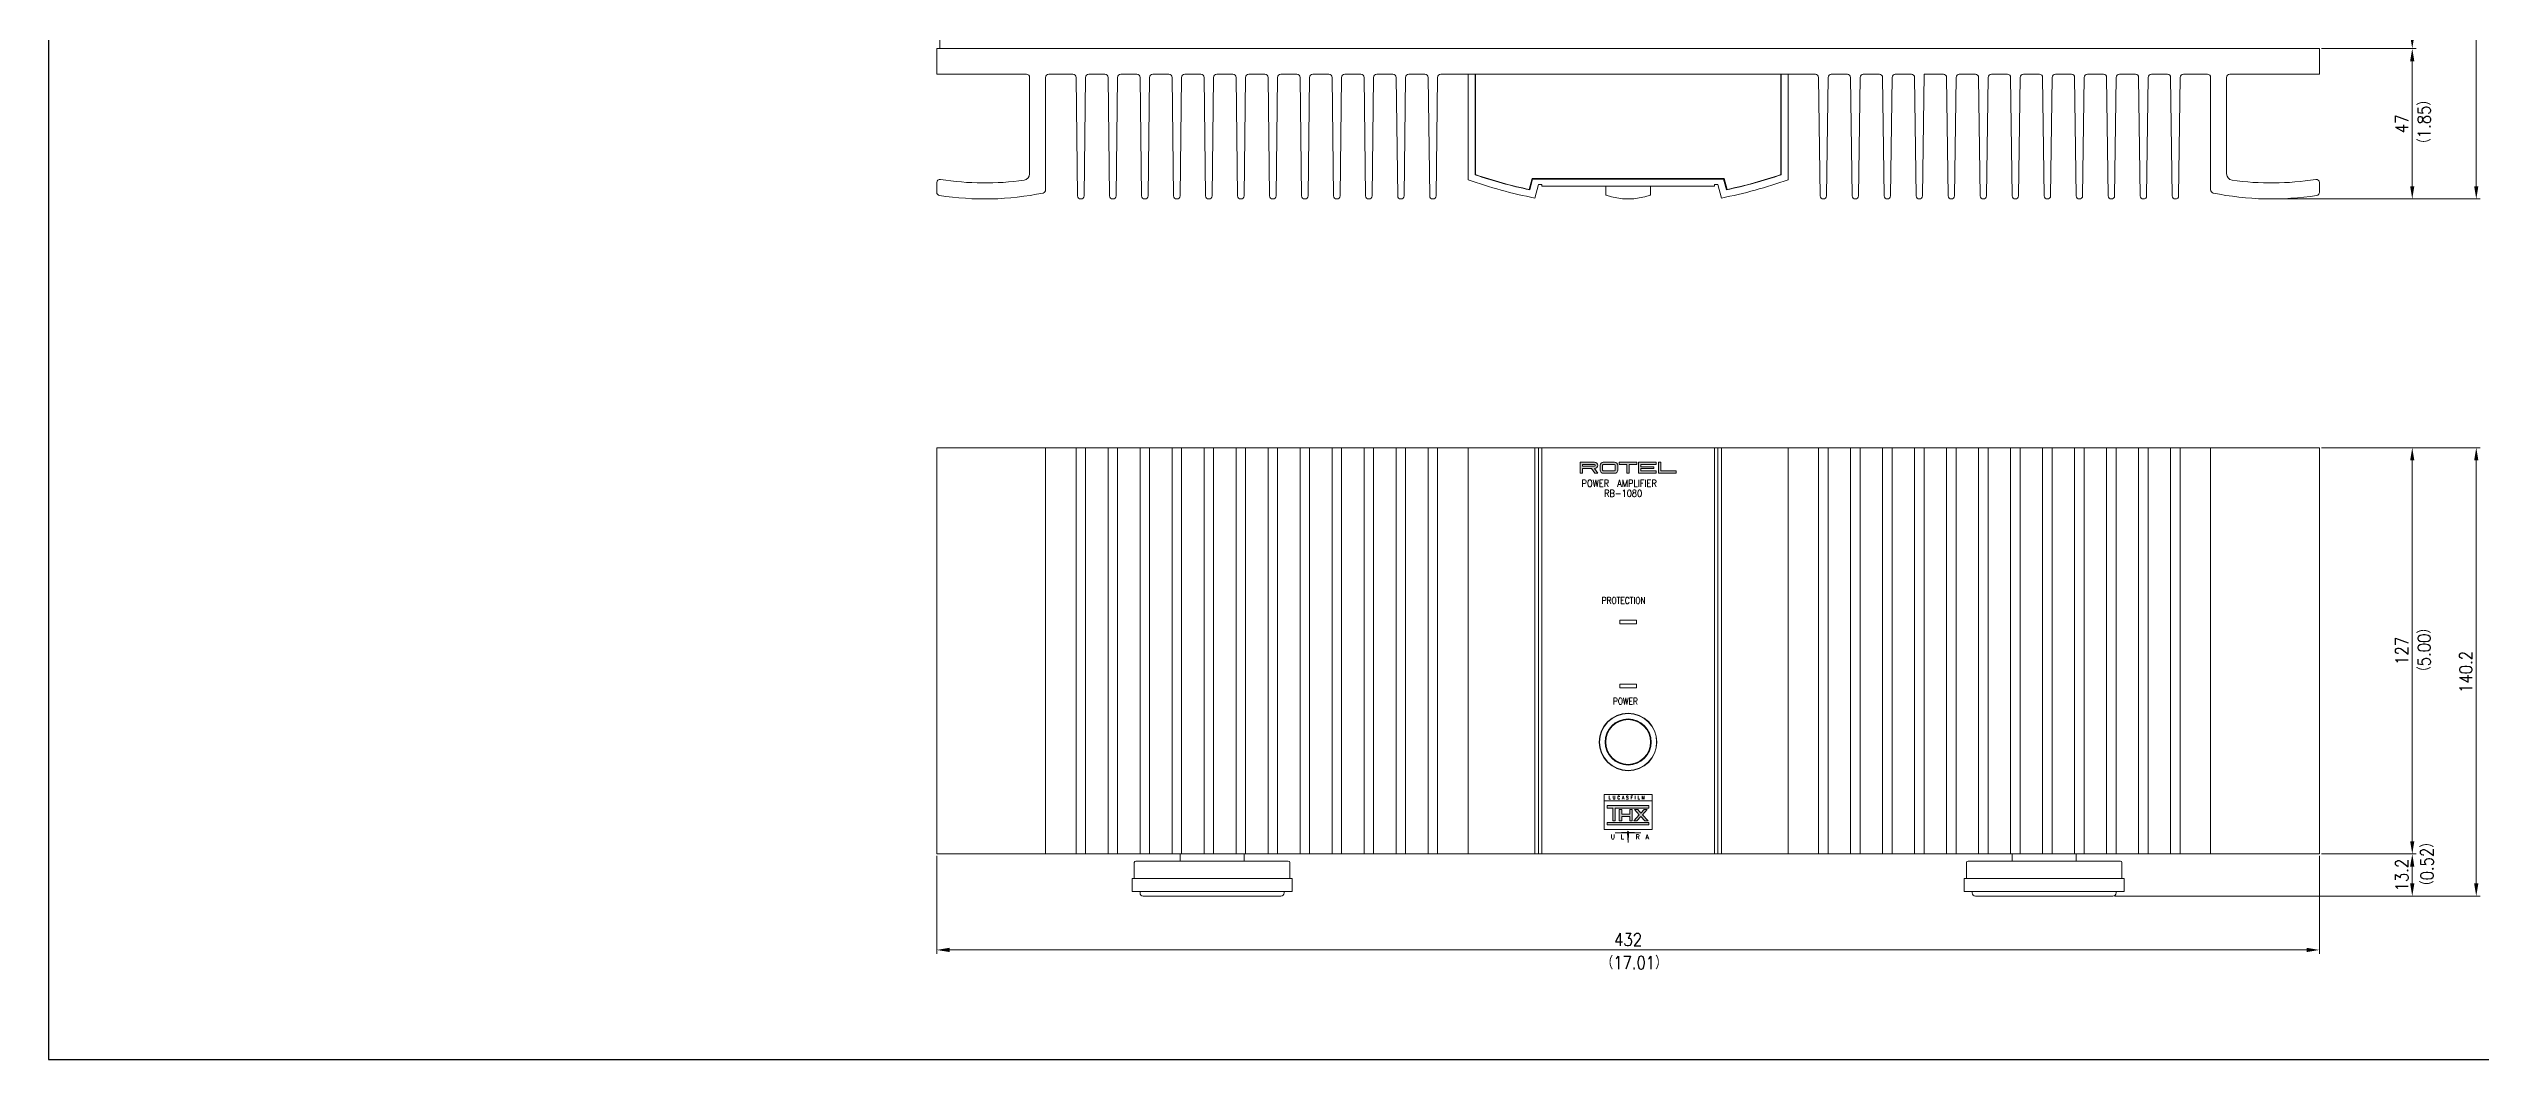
# Model space of a CAD drawing. Header units: millimetres. Extents: x 0 to 1200, y 0 to 900.
# Drawn here: x 0 to 760, y 0 to 316 of the extents above; entities that cross this region are included whole.
import ezdxf

# ---------------------------------------------------------------- set-up
doc = ezdxf.new("R2010")
doc.units = ezdxf.units.MM
for name, color, linetype, lineweight in [('Center', 1, 'Continuous', 9), ('Foot', 2, 'Continuous', 13), ('Hs Panel', 6, 'Continuous', 15), ('Knob', 254, 'Continuous', 13), ('Power Ring', 181, 'Continuous', 13), ('Sub Panel', 3, 'Continuous', 15), ('Sub Panel Ch.', 41, 'Continuous', 9), ('Title', 7, 'Continuous', 15), ('Upper Cover', 7, 'Continuous', 15)]:
    doc.layers.add(name, color=color, linetype=linetype, lineweight=lineweight)
doc.styles.get("Standard").update_dxf_attribs({"font": 'romans.shx', "width": 0.85, "height": 4, "bigfont": 'bigfont.shx'})
doc.dimstyles.get("Standard").update_dxf_attribs({"dimtxt": 2.5, "dimasz": 4, "dimexe": 1.25, "dimexo": 0.625, "dimgap": 1.25, "dimtad": 1, "dimdsep": 46, "dimtxsty": 'Standard', "dimcen": 0, "dimclrd": 1, "dimclre": 1, "dimclrt": 7, "dimadec": 0, "dimazin": 0, "dimtfac": 1, "dimtmove": 0, "dimatfit": 3, "dimfxl": 0, "dimtolj": 1, "dimtzin": 0, "dimlwd": -1, "dimlwe": -1, "dimarcsym": 0})

# ---------------------------------------------------------------- blocks, each defined once
blk = doc.blocks.new('*D1')
at = {"layer": 'Center', "color": 1}
for p, q in [((710.12, 315.96), (739.75, 315.96)), ((738.5, 272.96), (738.5, 311.96)), ((695.12, 268.96), (739.75, 268.96))]:
    blk.add_line(p, q, dxfattribs=at)
for points in [[(737.83, 311.96), (739.16, 311.96), (738.5, 315.96)], [(737.83, 272.96), (739.16, 272.96), (738.5, 268.96)]]:
    blk.add_solid(points, dxfattribs=at)
at = {"layer": 'Defpoints', "color": 0}
for p in [(709.5, 315.96), (738.5, 315.96), (694.5, 268.96)]:
    blk.add_point(p, dxfattribs=at)
at = {"layer": 'Center', "color": 7, "insert": (735.25, 292.46), "char_height": 4, "attachment_point": 5, "rotation": 90}
blk.add_mtext('\\A1;47', dxfattribs=at)
blk = doc.blocks.new('*D2')
at = {"layer": 'Center', "color": 1}
for p, q in [((708.12, 648.96), (739.75, 648.96)), ((738.5, 319.96), (738.5, 644.96)), ((710.12, 315.96), (739.75, 315.96))]:
    blk.add_line(p, q, dxfattribs=at)
for points in [[(737.83, 644.96), (739.16, 644.96), (738.5, 648.96)], [(737.83, 319.96), (739.16, 319.96), (738.5, 315.96)]]:
    blk.add_solid(points, dxfattribs=at)
at = {"layer": 'Defpoints', "color": 0}
for p in [(707.5, 648.96), (738.5, 648.96), (709.5, 315.96)]:
    blk.add_point(p, dxfattribs=at)
at = {"layer": 'Center', "color": 7, "insert": (735.25, 482.46), "char_height": 4, "attachment_point": 5, "rotation": 90}
blk.add_mtext('\\A1;333', dxfattribs=at)
blk = doc.blocks.new('*D4')
at = {"layer": 'Center', "color": 1}
for p, q in [((570.25, 675.46), (759.75, 675.46)), ((758.5, 272.96), (758.5, 671.46)), ((695.75, 268.96), (759.75, 268.96))]:
    blk.add_line(p, q, dxfattribs=at)
for points in [[(757.83, 671.46), (759.16, 671.46), (758.5, 675.46)], [(757.83, 272.96), (759.16, 272.96), (758.5, 268.96)]]:
    blk.add_solid(points, dxfattribs=at)
at = {"layer": 'Defpoints', "color": 0}
for p in [(569.62, 675.46), (758.5, 675.46), (695.12, 268.96)]:
    blk.add_point(p, dxfattribs=at)
at = {"layer": 'Center', "color": 7, "insert": (755.25, 472.21), "char_height": 4, "attachment_point": 5, "rotation": 90}
blk.add_mtext('\\A1;406.5', dxfattribs=at)
blk = doc.blocks.new('*D5')
at = {"layer": 'Center', "color": 1}
for p, q in [((710.12, 64.21), (739.75, 64.21)), ((738.5, 60.21), (738.5, 55.01)), ((645.62, 51.01), (739.75, 51.01))]:
    blk.add_line(p, q, dxfattribs=at)
for points in [[(737.83, 60.21), (739.16, 60.21), (738.5, 64.21)], [(737.83, 55.01), (739.16, 55.01), (738.5, 51.01)]]:
    blk.add_solid(points, dxfattribs=at)
at = {"layer": 'Defpoints', "color": 0}
for p in [(709.5, 64.21), (645, 51.01), (738.5, 51.01)]:
    blk.add_point(p, dxfattribs=at)
at = {"layer": 'Center', "color": 7, "insert": (735.25, 57.61), "char_height": 4, "attachment_point": 5, "rotation": 90}
blk.add_mtext('\\A1;13.2', dxfattribs=at)
blk = doc.blocks.new('*D6')
at = {"layer": 'Center', "color": 1}
for p, q in [((710.12, 191.21), (739.75, 191.21)), ((738.5, 68.21), (738.5, 187.21)), ((710.12, 64.21), (739.75, 64.21))]:
    blk.add_line(p, q, dxfattribs=at)
for points in [[(737.83, 187.21), (739.16, 187.21), (738.5, 191.21)], [(737.83, 68.21), (739.16, 68.21), (738.5, 64.21)]]:
    blk.add_solid(points, dxfattribs=at)
at = {"layer": 'Defpoints', "color": 0}
for p in [(709.5, 191.21), (738.5, 191.21), (709.5, 64.21)]:
    blk.add_point(p, dxfattribs=at)
at = {"layer": 'Center', "color": 7, "insert": (735.25, 127.71), "char_height": 4, "attachment_point": 5, "rotation": 90}
blk.add_mtext('\\A1;127', dxfattribs=at)
blk = doc.blocks.new('*D7')
at = {"layer": 'Center', "color": 1}
for p, q in [((710.75, 191.21), (759.75, 191.21)), ((758.5, 55.01), (758.5, 187.21)), ((646.25, 51.01), (759.75, 51.01))]:
    blk.add_line(p, q, dxfattribs=at)
for points in [[(757.83, 187.21), (759.16, 187.21), (758.5, 191.21)], [(757.83, 55.01), (759.16, 55.01), (758.5, 51.01)]]:
    blk.add_solid(points, dxfattribs=at)
at = {"layer": 'Defpoints', "color": 0}
for p in [(710.12, 191.21), (758.5, 191.21), (645.62, 51.01)]:
    blk.add_point(p, dxfattribs=at)
at = {"layer": 'Center', "color": 7, "insert": (755.25, 121.11), "char_height": 4, "attachment_point": 5, "rotation": 90}
blk.add_mtext('\\A1;140.2', dxfattribs=at)
blk = doc.blocks.new('*D8')
at = {"layer": 'Center', "color": 1}
for p, q in [((277.5, 63.59), (277.5, 32.96)), ((709.5, 63.59), (709.5, 32.96)), ((281.5, 34.21), (705.5, 34.21))]:
    blk.add_line(p, q, dxfattribs=at)
for points in [[(281.5, 34.88), (281.5, 33.55), (277.5, 34.21)], [(705.5, 34.88), (705.5, 33.55), (709.5, 34.21)]]:
    blk.add_solid(points, dxfattribs=at)
at = {"layer": 'Defpoints', "color": 0}
for p in [(277.5, 64.21), (709.5, 64.21), (709.5, 34.21)]:
    blk.add_point(p, dxfattribs=at)
at = {"layer": 'Center', "color": 7, "insert": (493.5, 37.46), "char_height": 4, "attachment_point": 5}
blk.add_mtext('\\A1;432', dxfattribs=at)

msp = doc.modelspace()

# ---------------------------------------------------------------- hatches: boundary and pattern name
at = {"layer": 'Title', "linetype": 'Continuous'}
h = msp.add_hatch(color=256, dxfattribs=at)
h.paths.add_polyline_path([(482.998, 186.712), (478.498, 186.712), (478.498, 183.212), (479.248, 183.212), (479.248, 184.712), (482.097, 184.712), (483.097, 183.212), (483.998, 183.212), (482.998, 184.712, 1)])
h.paths.add_polyline_path([(479.248, 185.462), (479.248, 185.962), (482.998, 185.962, -1), (482.998, 185.462)], flags=16)
h.paths.add_polyline_path([(490.248, 184.212), (490.248, 185.712, 0.4142136), (489.248, 186.712), (485.748, 186.712, 0.4142136), (484.748, 185.712), (484.748, 184.212, 0.4142136), (485.748, 183.212), (489.248, 183.212, 0.4142136)])
h.paths.add_polyline_path([(485.748, 183.962, -0.4142136), (485.498, 184.212), (485.498, 185.712, -0.4142136), (485.748, 185.962), (489.248, 185.962, -0.4142136), (489.498, 185.712), (489.498, 184.212, -0.4142136), (489.248, 183.962)], flags=16)
h.paths.add_polyline_path([(493.873, 185.962), (496.248, 185.962), (496.248, 186.712), (490.748, 186.712), (490.748, 185.962), (493.123, 185.962), (493.123, 183.212), (493.873, 183.212)])
h.paths.add_polyline_path([(502.248, 183.962), (497.498, 183.962), (497.498, 184.712), (501.498, 184.712), (501.498, 185.212), (497.498, 185.212), (497.498, 185.962), (502.248, 185.962), (502.248, 186.712), (496.748, 186.712), (496.748, 183.212), (502.248, 183.212)])
h.paths.add_polyline_path([(508.498, 183.962), (503.748, 183.962), (503.748, 186.712), (502.998, 186.712), (502.998, 183.212), (508.498, 183.212)])
at = {"layer": 'Title'}
h = msp.add_hatch(color=256, dxfattribs=at)
h.paths.add_polyline_path([(499.998, 78.579), (499.998, 79.329), (486.998, 79.329), (486.998, 78.579), (488.748, 78.579), (488.748, 74.579), (489.498, 74.579), (489.498, 78.579)])
h.paths.add_polyline_path([(490.748, 74.579), (491.498, 74.579), (491.498, 75.954), (493.998, 75.954), (493.998, 74.579), (494.748, 74.579), (494.748, 78.079), (493.998, 78.079), (493.998, 76.704), (491.498, 76.704), (491.498, 78.079), (490.748, 78.079)])
h.paths.add_polyline_path([(497.998, 76.464), (499.498, 78.079), (498.498, 78.079), (497.498, 77.002), (496.498, 78.079), (495.498, 78.079), (496.998, 76.464), (495.248, 74.579), (496.248, 74.579), (497.498, 75.925), (498.748, 74.579), (499.748, 74.579)])
h.paths.add_polyline_path([(499.998, 73.329), (499.998, 74.079), (486.998, 74.079), (486.998, 73.329)])
msp.add_hatch(color=256, dxfattribs=at).paths.add_polyline_path([(493.648, 70.679), (497.498, 70.829), (493.648, 70.979), (493.498, 71.329), (493.348, 70.979), (489.498, 70.829), (493.348, 70.679), (493.498, 67.829)])

# ---------------------------------------------------------------- linework, layer by layer
msp.add_lwpolyline([(0, 0), (1200, 0), (1200, 900), (0, 900), (0, 0)])
at = {"layer": 'Foot'}
for p, q in [((339.198, 56.512), (339.198, 61.512)), ((339.698, 62.012), (387.298, 62.012)), ((353.498, 62.012), (353.498, 64.212)), ((373.498, 62.012), (373.498, 64.212)), ((387.798, 61.512), (387.798, 56.512)), ((599.198, 56.512), (599.198, 61.512)), ((599.698, 62.012), (647.298, 62.012)), ((613.498, 62.012), (613.498, 64.212)), ((633.498, 62.012), (633.498, 64.212)), ((647.798, 61.512), (647.798, 56.512)), ((338.498, 52.512), (338.498, 56.512)), ((338.498, 56.512), (388.498, 56.512)), ((388.498, 56.512), (388.498, 52.512)), ((598.498, 52.512), (598.498, 56.512)), ((598.498, 56.512), (648.498, 56.512)), ((648.498, 56.512), (648.498, 52.512)), ((388.498, 52.512), (338.498, 52.512)), ((340.998, 52.512), (340.998, 52.012)), ((341.998, 51.012), (384.998, 51.012)), ((385.998, 52.012), (385.998, 52.512)), ((648.498, 52.512), (598.498, 52.512)), ((600.998, 52.512), (600.998, 52.012)), ((601.998, 51.012), (644.998, 51.012)), ((645.998, 52.012), (645.998, 52.512))]:
    msp.add_line(p, q, dxfattribs=at)
for centre, radius, start, end in [((339.698, 61.512), 0.5, 90, 180), ((387.298, 61.512), 0.5, 0, 90), ((599.698, 61.512), 0.5, 90, 180), ((647.298, 61.512), 0.5, 0, 90), ((341.998, 52.012), 1, 180, 270), ((384.998, 52.012), 1, 270, 0), ((601.998, 52.012), 1, 180, 270), ((644.998, 52.012), 1, 270, 0)]:
    msp.add_arc(centre, radius, start, end, dxfattribs=at)
at = {"layer": 'Hs Panel'}
for p, q in [((277.498, 307.962), (277.498, 315.962)), ((277.498, 315.962), (709.498, 315.962)), ((709.498, 315.962), (709.498, 307.962)), ((305.498, 307.962), (277.498, 307.962)), ((306.498, 276.834), (306.498, 306.962)), ((311.498, 271.801), (311.498, 306.962)), ((312.498, 307.962), (320.011, 307.962)), ((321.011, 306.975), (321.498, 269.962)), ((323.498, 269.962), (323.985, 306.975)), ((324.985, 307.962), (330.011, 307.962)), ((331.011, 306.975), (331.498, 269.962)), ((333.498, 269.962), (333.985, 306.975)), ((334.985, 307.962), (340.011, 307.962)), ((341.011, 306.975), (341.498, 269.962)), ((343.498, 269.962), (343.985, 306.975)), ((344.985, 307.962), (350.011, 307.962)), ((351.011, 306.975), (351.498, 269.962)), ((353.498, 269.962), (353.985, 306.975)), ((354.985, 307.962), (360.011, 307.962)), ((361.011, 306.975), (361.498, 269.962)), ((363.498, 269.962), (363.985, 306.975)), ((364.985, 307.962), (370.011, 307.962)), ((371.011, 306.975), (371.498, 269.962)), ((373.498, 269.962), (373.985, 306.975)), ((374.985, 307.962), (380.011, 307.962)), ((381.011, 306.975), (381.498, 269.962)), ((383.498, 269.962), (383.985, 306.975)), ((384.985, 307.962), (390.011, 307.962)), ((391.011, 306.975), (391.498, 269.962)), ((393.498, 269.962), (393.985, 306.975)), ((394.985, 307.962), (400.011, 307.962)), ((401.011, 306.975), (401.498, 269.962)), ((403.498, 269.962), (403.985, 306.975)), ((404.985, 307.962), (410.011, 307.962)), ((411.011, 306.975), (411.498, 269.962)), ((413.498, 269.962), (413.985, 306.975)), ((414.985, 307.962), (420.011, 307.962)), ((421.011, 306.975), (421.498, 269.962)), ((423.498, 269.962), (423.985, 306.975)), ((424.985, 307.962), (430.011, 307.962)), ((431.011, 306.975), (431.498, 269.962)), ((433.498, 269.962), (433.985, 306.975)), ((434.985, 307.962), (552.011, 307.962)), ((553.011, 306.975), (553.498, 269.962)), ((555.498, 269.962), (555.985, 306.975)), ((556.985, 307.962), (562.011, 307.962)), ((563.011, 306.975), (563.498, 269.962)), ((565.498, 269.962), (565.985, 306.975)), ((566.985, 307.962), (572.011, 307.962)), ((573.011, 306.975), (573.498, 269.962)), ((575.498, 269.962), (575.985, 306.975)), ((576.985, 307.962), (582.011, 307.962)), ((583.011, 306.975), (583.498, 269.962)), ((585.498, 269.962), (585.998, 307.962)), ((585.998, 307.962), (592.011, 307.962)), ((593.011, 306.975), (593.498, 269.962)), ((595.498, 269.962), (595.985, 306.975)), ((596.985, 307.962), (602.011, 307.962)), ((603.011, 306.975), (603.498, 269.962)), ((605.498, 269.962), (605.985, 306.975)), ((606.985, 307.962), (612.011, 307.962)), ((613.011, 306.975), (613.498, 269.962)), ((615.498, 269.962), (615.985, 306.975)), ((616.985, 307.962), (622.011, 307.962)), ((623.011, 306.975), (623.498, 269.962)), ((625.498, 269.962), (625.985, 306.975)), ((626.985, 307.962), (632.011, 307.962)), ((633.011, 306.975), (633.498, 269.962)), ((635.498, 269.962), (635.985, 306.975)), ((636.985, 307.962), (642.011, 307.962)), ((643.011, 306.975), (643.498, 269.962)), ((645.498, 269.962), (645.985, 306.975)), ((646.985, 307.962), (652.011, 307.962)), ((653.011, 306.975), (653.498, 269.962)), ((655.498, 269.962), (655.985, 306.975)), ((656.985, 307.962), (662.011, 307.962)), ((663.011, 306.975), (663.498, 269.962)), ((665.498, 269.962), (665.985, 306.975)), ((666.985, 307.962), (674.498, 307.962)), ((675.498, 306.962), (675.498, 271.801)), ((680.498, 306.962), (680.498, 276.834)), ((709.498, 307.962), (681.498, 307.962)), ((277.498, 271.07), (277.498, 274.109)), ((709.498, 274.109), (709.498, 271.07)), ((277.498, 64.212), (277.498, 191.212)), ((277.498, 191.212), (709.498, 191.212)), ((311.498, 64.212), (311.498, 191.212)), ((321.011, 191.212), (321.011, 64.212)), ((323.985, 191.212), (323.985, 64.212)), ((331.011, 191.212), (331.011, 64.212)), ((333.985, 191.212), (333.985, 64.212)), ((341.011, 191.212), (341.011, 64.212)), ((343.985, 191.212), (343.985, 64.212)), ((351.011, 191.212), (351.011, 64.212)), ((353.985, 191.212), (353.985, 64.212)), ((361.011, 191.212), (361.011, 64.212)), ((363.985, 191.212), (363.985, 64.212)), ((371.011, 191.212), (371.011, 64.212)), ((373.985, 191.212), (373.985, 64.212)), ((381.011, 191.212), (381.011, 64.212)), ((383.985, 191.212), (383.985, 64.212)), ((391.011, 191.212), (391.011, 64.212)), ((393.985, 191.212), (393.985, 64.212)), ((401.011, 191.212), (401.011, 64.212)), ((403.985, 191.212), (403.985, 64.212)), ((411.011, 191.212), (411.011, 64.212)), ((413.985, 191.212), (413.985, 64.212)), ((421.011, 191.212), (421.011, 64.212)), ((423.985, 191.212), (423.985, 64.212)), ((431.011, 191.212), (431.011, 64.212)), ((433.985, 191.212), (433.985, 64.212)), ((553.011, 191.212), (553.011, 64.212)), ((555.985, 191.212), (555.985, 64.212)), ((563.011, 191.212), (563.011, 64.212)), ((565.985, 191.212), (565.985, 64.212)), ((573.011, 191.212), (573.011, 64.212)), ((575.985, 191.212), (575.985, 64.212)), ((583.011, 191.212), (583.011, 64.212)), ((585.985, 191.212), (585.985, 64.212)), ((593.011, 191.212), (593.011, 64.212)), ((595.985, 191.212), (595.985, 64.212)), ((603.011, 191.212), (603.011, 64.212)), ((605.985, 191.212), (605.985, 64.212)), ((613.011, 191.212), (613.011, 64.212)), ((615.985, 191.212), (615.985, 64.212)), ((623.011, 191.212), (623.011, 64.212)), ((625.985, 191.212), (625.985, 64.212)), ((633.011, 191.212), (633.011, 64.212)), ((635.985, 191.212), (635.985, 64.212)), ((643.011, 191.212), (643.011, 64.212)), ((645.985, 191.212), (645.985, 64.212)), ((653.011, 191.212), (653.011, 64.212)), ((655.985, 191.212), (655.985, 64.212)), ((663.011, 191.212), (663.011, 64.212)), ((665.985, 191.212), (665.985, 64.212)), ((675.498, 64.212), (675.498, 191.212)), ((709.498, 191.212), (709.498, 64.212)), ((709.498, 64.212), (277.498, 64.212))]:
    msp.add_line(p, q, dxfattribs=at)
for centre, radius, start, end in [((305.498, 306.962), 1, 0, 90), ((312.498, 306.962), 1, 90, 180), ((320.011, 306.962), 1, 0.753848, 90), ((324.985, 306.962), 1, 90, 179.246152), ((330.011, 306.962), 1, 0.753848, 90), ((334.985, 306.962), 1, 90, 179.246152), ((340.011, 306.962), 1, 0.753848, 90), ((344.985, 306.962), 1, 90, 179.246152), ((350.011, 306.962), 1, 0.753848, 90), ((354.985, 306.962), 1, 90, 179.246152), ((360.011, 306.962), 1, 0.753848, 90), ((364.985, 306.962), 1, 90, 179.246152), ((370.011, 306.962), 1, 0.753848, 90), ((374.985, 306.962), 1, 90, 179.246152), ((380.011, 306.962), 1, 0.753848, 90), ((384.985, 306.962), 1, 90, 179.246152), ((390.011, 306.962), 1, 0.753848, 90), ((394.985, 306.962), 1, 90, 179.246152), ((400.011, 306.962), 1, 0.753848, 90), ((404.985, 306.962), 1, 90, 179.246152), ((410.011, 306.962), 1, 0.753848, 90), ((414.985, 306.962), 1, 90, 179.246152), ((420.011, 306.962), 1, 0.753848, 90), ((424.985, 306.962), 1, 90, 179.246152), ((430.011, 306.962), 1, 0.753848, 90), ((434.985, 306.962), 1, 90, 179.246152), ((552.011, 306.962), 1, 0.753848, 90), ((556.985, 306.962), 1, 90, 179.246152), ((562.011, 306.962), 1, 0.753848, 90), ((566.985, 306.962), 1, 90, 179.246152), ((572.011, 306.962), 1, 0.753848, 90), ((576.985, 306.962), 1, 90, 179.246152), ((582.011, 306.962), 1, 0.753848, 90), ((592.011, 306.962), 1, 0.753848, 90), ((596.985, 306.962), 1, 90, 179.246152), ((602.011, 306.962), 1, 0.753848, 90), ((606.985, 306.962), 1, 90, 179.246152), ((612.011, 306.962), 1, 0.753848, 90), ((616.985, 306.962), 1, 90, 179.246152), ((622.011, 306.962), 1, 0.753848, 90), ((626.985, 306.962), 1, 90, 179.246152), ((632.011, 306.962), 1, 0.753848, 90), ((636.985, 306.962), 1, 90, 179.246152), ((642.011, 306.962), 1, 0.753848, 90), ((646.985, 306.962), 1, 90, 179.246152), ((652.011, 306.962), 1, 0.753848, 90), ((656.985, 306.962), 1, 90, 179.246152), ((662.011, 306.962), 1, 0.753848, 90), ((666.985, 306.962), 1, 90, 179.246152), ((674.498, 306.962), 1, 360, 90), ((681.498, 306.962), 1, 90, 180), ((278.498, 274.109), 1, 80.631084, 180), ((292.498, 358.962), 85, 260.631084, 278.312861), ((304.498, 276.834), 2, 278.312861, 0), ((682.498, 276.834), 2, 180, 261.687139), ((694.498, 358.962), 85, 261.687139, 279.368916), ((708.498, 274.109), 1, 0, 99.368916), ((278.498, 271.07), 1, 180, 260.949591), ((292.498, 358.962), 90, 260.949591, 281.668399), ((310.498, 271.801), 1, 281.668399, 0), ((322.498, 269.962), 1, 180, 0), ((332.498, 269.962), 1, 180, 0), ((342.498, 269.962), 1, 180, 0), ((342.498, 269.962), 1, 180, 0), ((352.498, 269.962), 1, 180, 0), ((362.498, 269.962), 1, 180, 0), ((362.498, 269.962), 1, 180, 0), ((372.498, 269.962), 1, 180, 0), ((382.498, 269.962), 1, 180, 0), ((392.498, 269.962), 1, 180, 0), ((402.498, 269.962), 1, 180, 0), ((412.498, 269.962), 1, 180, 0), ((422.498, 269.962), 1, 180, 0), ((432.498, 269.962), 1, 180, 0), ((554.498, 269.962), 1, 180, 0), ((564.498, 269.962), 1, 180, 0), ((574.498, 269.962), 1, 180, 0), ((584.498, 269.962), 1, 180, 0), ((594.498, 269.962), 1, 180, 0), ((604.498, 269.962), 1, 180, 0), ((614.498, 269.962), 1, 180, 0), ((624.498, 269.962), 1, 180, 0), ((634.498, 269.962), 1, 180, 0), ((644.498, 269.962), 1, 180, 0), ((654.498, 269.962), 1, 180, 0), ((664.498, 269.962), 1, 180, 0), ((676.498, 271.801), 1, 180, 258.331601), ((694.498, 358.962), 90, 258.331601, 279.050409), ((708.498, 271.07), 1, 279.050409, 0)]:
    msp.add_arc(centre, radius, start, end, dxfattribs=at)
at = {"layer": 'Knob'}
for p, q in [((486.498, 270.366), (486.498, 272.962)), ((500.498, 270.366), (500.498, 272.962))]:
    msp.add_line(p, q, dxfattribs=at)
msp.add_circle((493.498, 99.212), 7, dxfattribs=at)
for centre, radius, start, end in [((486.698, 270.366), 0.2, 180, 249.913748), ((493.498, 288.962), 20, 249.913748, 290.086252), ((500.298, 270.366), 0.2, 290.086252, 0)]:
    msp.add_arc(centre, radius, start, end, dxfattribs=at)
at = {"layer": 'Power Ring'}
for radius in [8.9, 7.2]:
    msp.add_circle((493.498, 99.212), radius, dxfattribs=at)
at = {"layer": 'Sub Panel'}
for p, q in [((443.498, 274.961), (443.498, 307.962)), ((443.498, 307.962), (445.698, 307.962)), ((445.698, 307.962), (445.698, 276.525)), ((541.298, 276.525), (541.298, 307.962)), ((541.298, 307.962), (543.498, 307.962)), ((543.498, 274.961), (543.498, 307.962)), ((463.676, 275.162), (462.778, 271.81)), ((463.676, 275.162), (523.32, 275.162)), ((523.32, 275.162), (524.218, 271.81)), ((465.498, 273.462), (464.366, 269.238)), ((465.498, 273.462), (466.498, 273.462)), ((466.498, 273.462), (466.498, 272.962)), ((466.498, 272.962), (520.498, 272.962)), ((520.498, 272.962), (520.498, 273.462)), ((520.498, 273.462), (521.498, 273.462)), ((521.498, 273.462), (522.63, 269.238)), ((443.498, 64.212), (443.498, 191.212)), ((443.498, 191.212), (543.498, 191.212)), ((464.366, 191.212), (464.366, 64.212)), ((465.498, 64.212), (465.498, 191.212)), ((466.498, 64.212), (466.498, 191.212)), ((520.498, 64.212), (520.498, 191.212)), ((521.498, 64.212), (521.498, 191.212)), ((522.63, 191.212), (522.63, 64.212)), ((543.498, 191.212), (543.498, 64.212)), ((490.898, 136.112), (490.898, 137.312)), ((490.898, 137.312), (496.098, 137.312)), ((496.098, 137.312), (496.098, 136.112)), ((496.098, 136.112), (490.898, 136.112)), ((490.898, 116.112), (490.898, 117.312)), ((490.898, 117.312), (496.098, 117.312)), ((496.098, 116.112), (490.898, 116.112)), ((496.098, 117.312), (496.098, 116.112)), ((443.498, 64.212), (543.498, 64.212))]:
    msp.add_line(p, q, dxfattribs=at)
msp.add_circle((493.498, 99.212), 9, dxfattribs=at)
for radius, start, end in [(150, 250.528779, 258.801305), (147.8, 251.130726, 258.003587), (150, 281.198695, 289.471221), (147.8, 281.996413, 288.869274)]:
    msp.add_arc((493.498, 416.382), radius, start, end, dxfattribs=at)
at = {"layer": 'Sub Panel Ch.'}
for p, q in [((445.798, 307.962), (445.798, 276.562)), ((541.198, 307.962), (445.798, 307.962)), ((541.198, 276.562), (541.198, 307.962)), ((463.498, 275.362), (462.577, 271.924)), ((463.498, 275.362), (523.498, 275.362)), ((523.498, 275.362), (524.419, 271.924))]:
    msp.add_line(p, q, dxfattribs=at)
for start, end in [(251.171688, 257.923942), (282.076058, 288.828312)]:
    msp.add_arc((493.498, 416.453), 147.8, start, end, dxfattribs=at)
at = {"layer": 'Title', "linetype": 'Continuous'}
for p, q in [((478.498, 183.212), (478.498, 186.712)), ((478.498, 186.712), (482.998, 186.712)), ((479.248, 183.212), (478.498, 183.212)), ((482.998, 185.962), (479.248, 185.962)), ((479.248, 185.962), (479.248, 185.462)), ((479.248, 185.462), (482.998, 185.462)), ((482.097, 184.712), (479.248, 184.712)), ((479.248, 184.712), (479.248, 183.212)), ((482.097, 184.712), (483.097, 183.212)), ((482.998, 184.712), (483.998, 183.212)), ((483.097, 183.212), (483.998, 183.212)), ((484.748, 184.212), (484.748, 185.712)), ((485.498, 184.212), (485.498, 185.712)), ((485.748, 186.712), (489.248, 186.712)), ((485.748, 185.962), (489.248, 185.962)), ((489.248, 183.962), (485.748, 183.962)), ((489.248, 183.212), (485.748, 183.212)), ((489.498, 185.712), (489.498, 184.212)), ((490.248, 185.712), (490.248, 184.212)), ((490.748, 185.962), (490.748, 186.712)), ((490.748, 186.712), (496.248, 186.712)), ((493.123, 185.962), (490.748, 185.962)), ((493.123, 183.212), (493.123, 185.962)), ((493.873, 183.212), (493.123, 183.212)), ((496.248, 185.962), (493.873, 185.962)), ((493.873, 185.962), (493.873, 183.212)), ((496.248, 186.712), (496.248, 185.962)), ((502.248, 186.712), (496.748, 186.712)), ((496.748, 186.712), (496.748, 183.212)), ((496.748, 183.212), (502.248, 183.212)), ((497.498, 185.212), (497.498, 185.962)), ((497.498, 185.962), (502.248, 185.962)), ((501.498, 185.212), (497.498, 185.212)), ((497.498, 183.962), (497.498, 184.712)), ((497.498, 184.712), (501.498, 184.712)), ((502.248, 183.962), (497.498, 183.962)), ((501.498, 184.712), (501.498, 185.212)), ((502.248, 185.962), (502.248, 186.712)), ((502.248, 183.212), (502.248, 183.962)), ((503.748, 186.712), (502.998, 186.712)), ((502.998, 186.712), (502.998, 183.212)), ((502.998, 183.212), (508.498, 183.212)), ((503.748, 183.962), (503.748, 186.712)), ((508.498, 183.962), (503.748, 183.962)), ((508.498, 183.212), (508.498, 183.962))]:
    msp.add_line(p, q, dxfattribs=at)
at = {"layer": 'Title'}
for p, q in [((485.998, 82.829), (485.998, 71.829)), ((485.998, 82.829), (500.998, 82.829)), ((485.998, 80.829), (500.998, 80.829)), ((486.998, 79.329), (499.998, 79.329)), ((486.998, 79.329), (486.998, 78.579)), ((486.998, 78.579), (488.748, 78.579)), ((488.748, 78.579), (488.748, 74.579)), ((489.498, 78.579), (499.998, 78.579)), ((489.498, 78.579), (489.498, 74.579)), ((490.748, 78.079), (491.498, 78.079)), ((490.748, 78.079), (490.748, 74.579)), ((491.498, 78.079), (491.498, 76.704)), ((491.498, 76.704), (493.998, 76.704)), ((493.998, 78.079), (494.748, 78.079)), ((493.998, 78.079), (493.998, 76.704)), ((494.748, 78.079), (494.748, 74.579)), ((495.248, 74.579), (496.998, 76.464)), ((495.498, 78.079), (496.498, 78.079)), ((496.998, 76.464), (495.498, 78.079)), ((497.498, 77.002), (496.498, 78.079)), ((497.498, 77.002), (498.498, 78.079)), ((497.998, 76.464), (499.498, 78.079)), ((499.748, 74.579), (497.998, 76.464)), ((498.498, 78.079), (499.498, 78.079)), ((499.998, 79.329), (499.998, 78.579)), ((500.998, 82.829), (500.998, 71.829)), ((485.998, 71.829), (500.998, 71.829)), ((486.998, 74.079), (499.998, 74.079)), ((486.998, 74.079), (486.998, 73.329)), ((486.998, 73.329), (499.998, 73.329)), ((488.748, 74.579), (489.498, 74.579)), ((489.498, 70.829), (493.348, 70.979)), ((493.348, 70.679), (489.498, 70.829)), ((490.748, 74.579), (491.498, 74.579)), ((491.498, 75.954), (491.498, 74.579)), ((491.498, 75.954), (493.998, 75.954)), ((493.348, 70.979), (493.498, 71.329)), ((493.498, 67.829), (493.348, 70.679)), ((493.498, 71.329), (493.648, 70.979)), ((493.648, 70.679), (493.498, 67.829)), ((493.648, 70.979), (497.498, 70.829)), ((497.498, 70.829), (493.648, 70.679)), ((493.998, 75.954), (493.998, 74.579)), ((493.998, 74.579), (494.748, 74.579)), ((495.248, 74.579), (496.248, 74.579)), ((496.248, 74.579), (497.498, 75.925)), ((498.748, 74.579), (497.498, 75.925)), ((498.748, 74.579), (499.748, 74.579)), ((499.998, 74.079), (499.998, 73.329))]:
    msp.add_line(p, q, dxfattribs=at)
at = {"layer": 'Title', "linetype": 'Continuous'}
for centre, radius, start, end in [((482.998, 185.712), 1, 270, 90), ((482.998, 185.712), 0.25, 270, 90), ((485.748, 185.712), 1, 90, 180), ((485.748, 184.212), 1, 180, 270), ((485.748, 185.712), 0.25, 90, 180), ((485.748, 184.212), 0.25, 180, 270), ((489.248, 185.712), 1, 360, 90), ((489.248, 185.712), 0.25, 360, 90), ((489.248, 184.212), 0.25, 270, 360), ((489.248, 184.212), 1, 270, 0)]:
    msp.add_arc(centre, radius, start, end, dxfattribs=at)
at = {"layer": 'Upper Cover'}
msp.add_line((278.498, 315.962), (278.498, 647.962), dxfattribs=at)

# ---------------------------------------------------------------- texts
at = {"layer": 'Center', "color": 7, "char_height": 4, "width": 43.32045, "attachment_point": 1, "rotation": 90}
for s, insert in [('（1.85）', (740.227, 284.209)), ('（5.00）', (740.227, 119.167)), ('（0.52）', (741.12, 52.22))]:
    msp.add_mtext(s, dxfattribs=dict(at, insert=insert))
at = {"layer": 'Center', "color": 7, "insert": (485.102, 32.224), "char_height": 4, "width": 43.32045, "attachment_point": 1}
msp.add_mtext('（17.01）', dxfattribs=at)
at = {"layer": 'Title', "linetype": 'Continuous', "attachment_point": 1}
for s, insert, char_height, width in [('POWER  AMPLIFIER', (478.971, 181.169), 2.2, 43.758), ('RB-1080', (486.015, 178.008), 2.2, 18.252), ('PROTECTION', (485.256, 144.452), 2, 21.4485), ('POWER', (488.758, 112.977), 2, 16.9601)]:
    msp.add_mtext(s, dxfattribs=dict(at, insert=insert, char_height=char_height, width=width))
at = {"layer": 'Title', "attachment_point": 1}
for s, insert, char_height, width in [('L U C A S F I L M', (487.43, 82.336), 1, 15.3659), ('U  L    R  A', (488.107, 70.295), 1.5, 15.9752)]:
    msp.add_mtext(s, dxfattribs=dict(at, insert=insert, char_height=char_height, width=width))

# ---------------------------------------------------------------- dimensions: what is measured, and where the dimension line sits
at = {"layer": 'Center'}
for base, p1, p2, picture, middle in [((758.498, 675.462), (695.123, 268.962), (569.623, 675.462), '*D4', (755.248, 472.212)), ((738.498, 648.962), (709.498, 315.962), (707.498, 648.962), '*D2', (735.248, 482.462)), ((738.498, 315.962), (694.498, 268.962), (709.498, 315.962), '*D1', (735.248, 292.462)), ((758.498, 191.212), (645.623, 51.012), (710.123, 191.212), '*D7', (755.248, 121.112)), ((738.498, 191.212), (709.498, 64.212), (709.498, 191.212), '*D6', (735.248, 127.712)), ((738.498, 51.012), (709.498, 64.212), (644.998, 51.012), '*D5', (735.248, 57.612))]:
    dim = msp.add_linear_dim(base=base, p1=p1, p2=p2, angle=90, dimstyle='Standard', dxfattribs=at)
    dim.commit()
    dim.dimension.update_dxf_attribs({"geometry": picture, "text_midpoint": middle})
dim = msp.add_linear_dim(base=(709.498, 34.212), p1=(277.498, 64.212), p2=(709.498, 64.212), dimstyle='Standard', dxfattribs=at)
dim.commit()
dim.dimension.update_dxf_attribs({"geometry": '*D8', "text_midpoint": (493.498, 37.462)})

doc.saveas('drawing.dxf')
